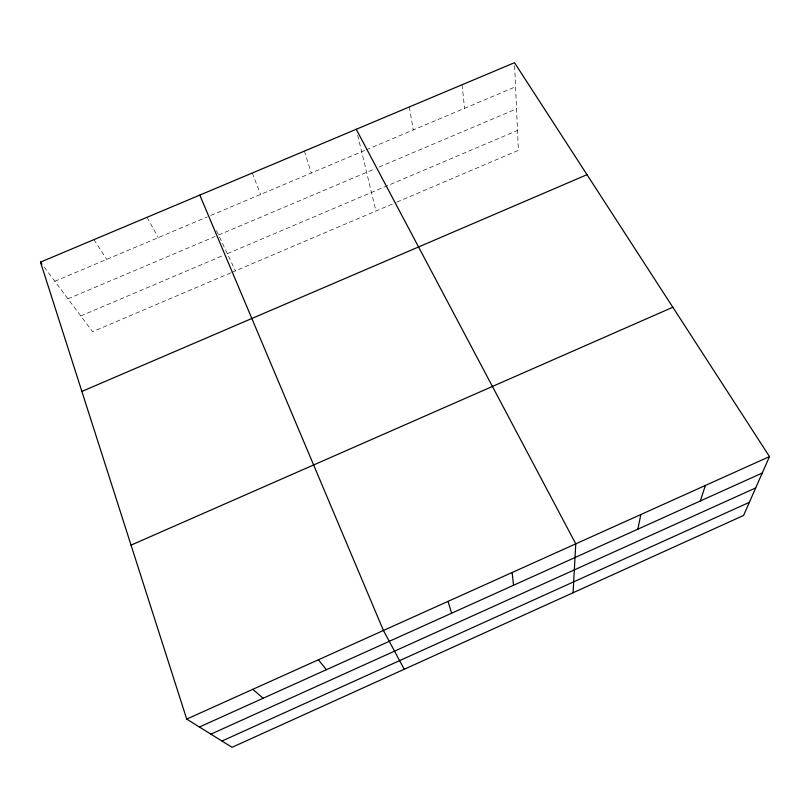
<?xml version="1.0" encoding="UTF-8"?>
<svg xmlns="http://www.w3.org/2000/svg" width="810" height="810" viewBox="0 0 810 810"><rect width="100%" height="100%" fill="white"/><g stroke="black" fill="none" stroke-linecap="round" stroke-linejoin="round"><path stroke-width="0.61" stroke-dasharray="4.05 3.04" d="M80.797 315.94L223.874 255.16M227.347 253.682L517.489 130.44M230.809 272.849L92.603 331.715L43.517 266.156M231.964 272.352L395.736 202.591M396.9 202.095L518.359 150.366L514.563 63.899M54.847 281.272L207.269 216.928M210.762 215.46L365.097 150.296M366.242 149.82L515.565 86.781M67.969 298.809L215.095 236.51M218.578 235.032L374.615 168.956M379.181 167.022L516.537 108.854M93.919 239.638L106.738 259.372M147.025 217.303L158.315 237.593M216.462 230.546L235.427 270.874M252.264 173.026L260.587 194.42M304.408 151.085L311.263 173.026M357.666 135.189L375.941 211.025M409.323 106.95L413.262 129.965M462.075 84.746L464.565 108.307"/><path stroke-width="1.21" d="M573.065 592.748L575.768 543.844L356.238 129.276M637.885 529.153L640.842 514.532M700.296 500.985L705.419 485.443M769.5 456.577L743.56 515.464L232.055 747.306L186.705 719.098L40.5 262.116L514.512 62.694L769.5 456.577L186.705 719.098M210.904 734.144L755.689 487.924M221.97 741.039L749.351 502.332M199.422 727.005L762.25 473.03M131.048 545.13L672.826 307.243M81.871 391.433L587.007 174.677M252.781 689.34L263.159 698.24M318.35 659.796L326.44 669.688M40.5 262.116L42.009 264.131M404.251 669.262L383.434 630.484L199.797 195.099M448.031 601.385L451.626 613.2M512.143 572.508L513.54 585.255"/></g></svg>
